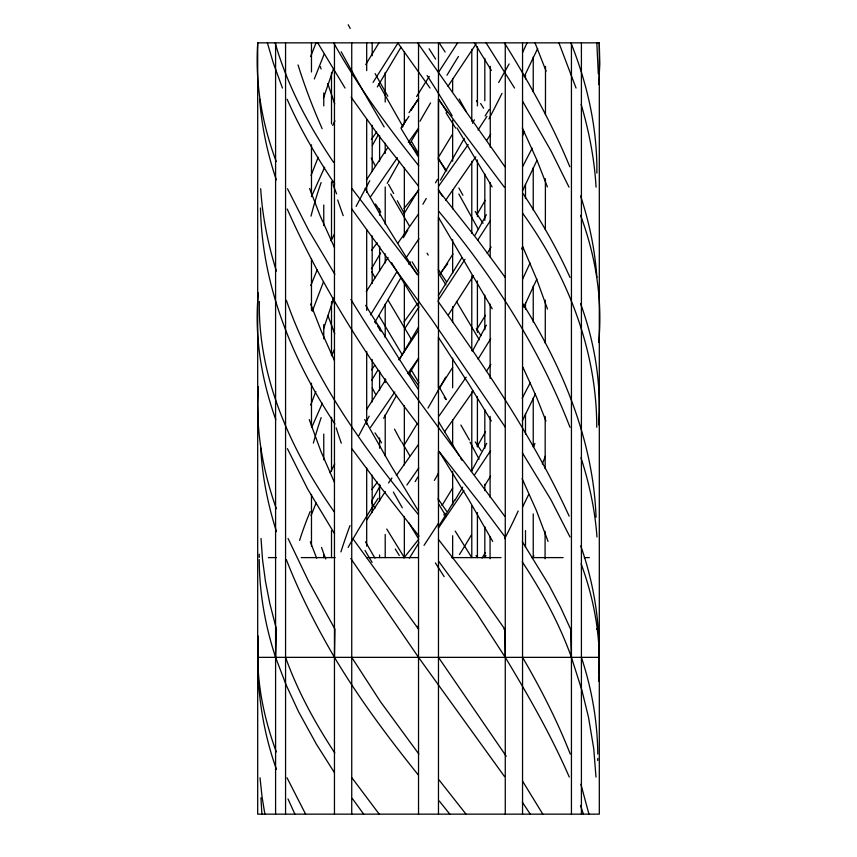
<?xml version="1.0" encoding="UTF-8"?>
<svg xmlns="http://www.w3.org/2000/svg" width="857" height="857" viewBox="0 0 857 857"><rect width="100%" height="100%" fill="white"/><g stroke="black" fill="none" stroke-linecap="round" stroke-linejoin="round"><path stroke-width="1.29" d="M258.375 636.183C255.504 681.229 261.299 726.843 276.457 769.415M438.43 501.302L438.441 451.671M438.441 387.675L438.452 338.033M438.452 272.73L438.463 217.871M438.463 160.398L438.473 100.323M490.065 558.775L490.075 536.568M490.097 497.381L490.14 416.406M490.15 378.526L490.183 304.074M490.204 257.057L490.247 182.605M490.258 147.34L490.3 66.364M545.073 558.775L545.095 531.34M545.148 468.65L545.202 416.406M545.266 343.261L545.298 300.154M545.363 229.622L545.406 178.685M545.459 114.688L545.502 66.364M596.868 173.06C597.361 128.443 587.452 84.147 570.923 42.85M259.243 557.414L259.264 554.179M418.227 774.878C388.103 737.352 359.179 698.701 334.455 657.351L334.948 629.124L308.627 581.432L288.059 538.464M334.455 772.693L316.404 744.197L298.59 711.792L285.992 684.604L275.59 657.351L276.425 629.124L269.784 603.382L265.477 581.432L262.553 559.792L261.031 538.464M597.725 760.555L597.768 758.402M418.527 629.124L352.709 538.464M276.286 751.9C263.485 716.859 255.59 679.28 258.418 641.85M580.757 545.92C595.015 586.509 601.25 629.927 598.582 672.852M418.537 628.588L417.445 626.285M257.743 42.85C254.947 83.172 262.071 123.804 276.233 161.534M598.625 424.836C601.603 383.679 594.597 342.168 580.521 303.485M258.396 386.528L257.721 404.075L258.375 424.836M598.636 681.336C601.7 641.497 594.972 601.271 581.121 563.906M598.732 84.564L599.825 63.772L599.257 42.85M598.679 342.521C602.857 299.447 595.551 255.74 580.543 215.3M258.343 292.89C254.154 335.805 261.353 379.287 275.815 419.726M533.804 555.582L533.236 557.607L533.236 513.857M323.582 328.831L333.887 297.872M533.857 446.733L534.886 443.348M323.41 98.234L333.394 69.085M312.323 311.241L323.507 281.749M310.695 405.093L315.826 391.445M524.173 131.41L522.47 136.049M331.884 183.377L332.741 181.052M314.315 78.983L324.171 54.109M311.059 175.406L318.193 157.302M310.652 56.594L316.04 42.85M310.77 285.531L317.261 269.666M311.059 515.539L316.126 502.984M545.363 456.256L542.277 463.969M311.744 427.364L322.328 403.24M311.423 196.692L324.685 167.211M536.836 279.136L523.798 307.224M536.953 160.43L522.427 191.004M537.703 48.474L524.141 76.723M530.076 262.992L522.566 279.264M527.034 42.85L522.845 52.009M535.421 394.038L522.331 420.755M528.608 494.639L522.524 507.162M331.52 355.634L334.573 349.345M332.677 125.454L334.926 120.88M532.176 148.218L522.77 166.354M530.258 382.736L522.181 398.28M330.17 472.785L334.733 463.969M330.952 240.817L334.487 234.057M486.38 325.157L472.282 351.424M486.701 443.348L471.329 471.479M472.539 123.301L474.403 119.83M486.38 214.7L475.035 235.225M387.203 183.377L399.587 161.341M464.312 138.363L440.498 180.131M383.636 418.259L396.62 395.27M371.595 501.109L380.304 485.662M401.462 127.939L406.047 119.83M374.938 322.103L400.99 277.625M485.523 431.789L477.263 446.347M485.962 555.582L484.816 557.607L484.816 526.723M377.305 86.953L401.033 47.167M372.377 145.283L378.515 134.485M485.201 200.334L477.081 214.336M399.223 359.629L418.345 327.385M371.402 268.884L380.679 252.901M415.174 481.634L417.777 477.113M485.255 552.701L482.052 558.153M409.646 144.008L418.495 129.043M370.513 314.905L396.845 271.883M408.864 264.31L410.299 261.878M365.725 64.618L378.965 42.85M454.756 499.985L438.291 526.98M490.718 338.697L478.088 359.126M452.314 134.485L439.213 156.081M371.499 380.54L377.744 370.32M461.848 257.775L438.377 295.515M408.843 374.498L418.237 358.997M491.125 246.998L487.237 253.426M404.311 213.254L418.73 189.558M366.228 291.648L388.06 257.529M404.311 444.826L417.048 423.958M485.458 315.269L476.428 330.02M452.753 487.869L441.987 505.512M490.59 476.096L485.062 485.041M409.389 558.153L418.869 542.856M373.052 82.39L398.077 42.85M452.978 253.972L440.198 274.197M366.496 409.625L385.811 379.619M473.525 275.579L448.35 314.905M366.989 519.738L385.339 491.522M410.985 110.489L418.687 98.405M439.609 387.889L452.657 367.417M457.617 42.85L438.602 72.202M476.063 43.975L447.986 86.246M486.958 116.306L478.035 130.018M490.429 220.528L477.553 240.367M490.857 364.45L486.39 371.37M366.421 179.927L387.332 148.218M490.697 134.238L486.594 140.559M438.163 300.229L465.019 259.339M371.692 369.86L374.67 365.296M418.752 307.32L404.772 328.595M490.568 450.761L474.435 474.992M370.62 196.692L397.369 157.72M418.398 330.416L398.891 359.811M405.939 258.011L418.955 238.739M370.545 427.364L394.809 392.003M466.197 377.198L439.073 415.966M475.764 156.81L445.629 200.334M438.345 528.137L463.926 490.483M400.915 128.186L409.003 116.306M473.225 391.06L444.612 431.778M406.914 485.041L418.719 468.072M468.158 144.587L438.559 186.258M397.927 243.077L418.355 214.218M396.395 475.431L418.387 444.601M418.645 358.172L407.782 373.577M371.37 139.391L376.673 131.957M404.043 321.857L417.413 303.485M408.318 142.369L418.034 128.818M371.842 489.518L377.434 482.041M411.189 109.375L413.449 106.343M371.649 250.137L377.187 242.82M441.173 272.183L447.686 263.763M403.818 558.014L418.612 539.353M404.065 208.465L418.227 190.79M268.316 557.607L276.415 557.607M301.193 557.607L335.141 557.607M366.625 557.607L418.462 557.607M451.521 557.607L501.034 557.607M531.779 557.607L563.124 557.607M584.303 557.607L589.337 557.607M257.689 657.351L417.991 657.351M350.781 558.496L418.527 657.351L438.473 657.351L506.23 756.238M439.009 657.351L599.311 657.351M596.504 629.059L598.336 629.124M503.862 629.059L504.784 629.124L505.266 657.351C528.683 696.088 551.222 735.51 569.284 777.063M418.462 186.108L378.226 135.01L351.156 97.216M418.42 514.543C364.707 449.85 314.358 380.369 286.377 300.346M439.298 801.059L449.818 814.15M438.773 190.79L478.227 240.731L505.234 277.464M438.58 211.122C493.054 276.008 539.407 348.038 570.001 427.289M438.388 539.353L473.846 585.074L504.784 629.124M418.719 165.733C387.653 126.761 357.969 86.45 333.673 42.85M439.362 451.8L481.206 504.977L505.105 536.985M418.998 536.086L377.905 483.712L352.152 449.047M439.052 779.945L466.015 814.15M418.42 425.093C366.732 358.397 321.589 286.131 287.224 209.033M379.212 814.15L351.948 777.792M418.259 275.343L352.034 188.701M438.57 561.196L476.61 613.119L505.266 657.351M418.859 754.064L380.39 701.583L351.734 657.351M438.27 99.251L504.312 187.147M438.077 301.46C487.022 369.549 534.157 439.759 569.166 516.139M430.01 88.057L397.787 42.85M363.679 814.15L352.281 798.435M418.452 155.01L410.01 143.269M418.677 385.864L409.164 372.549M504.623 516.139C452.035 444.879 396.77 375.409 350.899 299.436M438.377 159.113L446.786 170.886M504.559 776.624L418.527 657.351M351.788 209.033L431.939 319.65L505.33 427.236M444.29 397.241L445.736 399.308M438.023 498.806L446.722 511.35M504.934 166.783L417.584 42.85M438.302 269.666L446.551 281.857M475.217 211.518L483.069 223.238M475.281 441.955L481.206 450.761M522.309 802.141L530.279 814.15M522.631 213.211C567.377 275.408 596.836 349.967 596.751 427.236M522.309 541.656L548.973 585.074L560.467 607.045L570.601 629.124L571.437 657.351L581.839 690.046L588.502 717.213L593.74 748.589L595.99 777.063M381.601 442.801L375.002 432.871M334.23 511.886C291.091 450.332 257.989 377.991 259.339 301.46M333.727 162.584C308.799 125.679 287.352 85.871 275.161 42.85M334.68 184.03C316.715 157.045 300.121 129.011 287.149 99.251M522.202 561.742C541.967 591.705 559.321 623.489 571.437 657.351M438.302 337.165L469.218 384.675L491.275 420.969M334.808 752.982C315.044 723.008 297.679 691.224 285.563 657.351M439.138 42.85L445.126 52.009M334.937 424.011C292.398 360.101 261.942 285.595 260.496 207.983M523.295 193.907C540.81 220.603 557.018 248.262 570.023 277.464M345.05 88.057L317.733 42.85M380.797 212.204L375.484 203.987M522.374 452.871L550.901 499.652L570.001 536.985M377.551 326.046L380.926 331.252M486.058 42.85L514.564 88.057M334.573 533.772L307.642 489.026L287.395 448.607M474.371 42.85L491.382 70.424M438.955 99.412L447.29 112.503M476.063 555.507L477.413 557.607L477.413 512.572M522.481 781.016L542.802 814.15M445.94 284.899L438.409 273.019M416.802 274.197L386.946 226.152L365.103 188.476M374.895 321.857L376.223 323.946M522.899 303.839C562.974 368.028 593.28 440.798 596.054 517.2M418.816 306.999L391.499 262.596M418.323 389.367L365.628 305.338M476.481 100.708L477.638 102.551M456.427 301.407L479.299 339.8M334.862 274.294L308.649 230.308L287.47 188.701M439.041 451.307L468.661 499.513L492.7 541.399M504.419 42.85C529.101 82.54 552.047 123.494 569.83 166.783M456.974 127.939L492.132 186.922M476.342 328.306L480.916 335.687M438.602 421.773L459.288 455.849M455.196 531.094L471.789 557.607L471.789 506.133M418.398 511.018L390.181 464.312L364.675 419.523M438.27 189.558L442.223 196.028M417.788 156.081L401.44 129.086M438.334 217.153L492.229 308.809M418.762 272.805L412.153 261.878M446.315 516.632L438.741 504.152M418.109 538.089L408.735 522.652M522.609 101.276L550.933 150.725L569.005 187.147M409.485 226.13L390.738 194.003M402.287 354.873L378.88 315.526M410.899 369.324L418.923 382.79M388.125 300.229L411.617 339.8M460.605 458.056L461.912 460.263M386.764 529.037L404.354 557.607L404.354 516.428M374.948 558.153L365.446 541.763M409.796 455.742L401.933 442.223M418.366 153.242L411.639 141.694M522.545 657.351C540.681 688.417 557.136 720.555 570.269 754.064M334.455 657.351C316.126 625.964 299.511 593.483 286.324 559.578M438.216 157.87L445.683 170.864M402.983 126.75L378.494 83.579M438.527 385.896L446.368 399.587M375.098 277.786L371.767 271.83M458.838 194.003L478.463 229.547M305.595 814.15L287.041 777.792M374.938 508.319L371.52 502.073M470.054 442.223L479.063 459.116M375.495 166.226L371.231 158.095M372.302 387.996L375.57 394.316M522.909 367.203L536.428 396.93L545.941 420.948M522.32 127.939L536.91 160.045L547.398 186.922M334.487 247.566L319.961 215.407L309.591 188.476M522.095 478.635L536.407 510.526L548.073 541.399M334.359 360.39L321.364 331.327L310.652 303.967M334.423 482.352L320.947 451.446L309.259 419.587M294.883 814.15L287.973 798.874M522.609 246.377L536.493 278.771L547.484 309.013M558.914 42.85L576.054 88.057M535.014 42.85L546.113 71.163M316.619 558.153L310.341 541.763M282.456 88.057L273.469 63.461L267.373 42.85M334.744 333.737L327.867 315.526M334.68 303.764L332.945 299.05M334.723 103.911L327.749 83.579M276.329 508.694C266.848 482.03 260.474 454.189 258.439 425.929M580.478 805.419L583.456 814.15M276.297 179.874C267.555 153.799 261.717 126.697 259.639 99.251M580.585 195.985C589.262 222.359 594.951 249.751 596.89 277.464M581.41 657.351C591.662 688.525 597.533 721.219 597.768 754.064M275.59 657.351C265.231 625.846 259.328 592.776 259.243 559.578M580.982 457.724C589.284 483.423 595.015 510.022 596.975 536.985M276.468 531.629C267.866 504.462 262.199 476.299 260.699 447.804M580.896 784.23L588.941 814.15M276.372 271.123C268.112 244.352 262.392 216.703 260.689 188.701M581.132 104.318C589.016 131.292 594.49 159.059 596.054 187.147M264.899 814.15L262.071 797.074L260.035 777.792M596.826 42.85L598.304 73.734M261.878 814.15L260.957 797.781M581.41 42.85L581.41 814.15M571.437 42.85L571.437 814.15M533.236 57.001L533.236 91.753M533.236 167.683L533.236 210.147M533.236 286.077L533.236 322.103M533.236 398.034L533.236 446.936M525.491 75.02L525.491 78.887M525.491 184.405L525.491 198.567M525.491 302.8L525.491 309.238M525.491 413.481L525.491 434.07M525.491 530.579L525.491 547.312M522.545 42.85L522.545 814.15M505.266 42.85L505.266 814.15M484.816 58.297L484.816 100.762M484.816 174.11L484.816 220.442M484.816 295.087L484.816 329.827M484.816 409.614L484.816 448.222M484.816 484.259L484.816 490.686M477.413 46.707L477.413 105.904M477.413 159.959L477.413 216.585M477.413 280.925L477.413 332.398M477.413 396.748L477.413 446.936M471.789 49.288L471.789 121.351M471.789 161.245L471.789 233.308M471.789 275.783L471.789 350.417M471.789 391.595L471.789 471.382M452.646 78.887L452.646 91.753M452.646 120.066L452.646 161.245M452.646 189.558L452.646 208.862M452.646 239.746L452.646 273.201M452.646 306.667L452.646 322.103M452.646 358.14L452.646 387.739M452.646 419.909L452.646 445.651M452.646 471.382L452.646 504.848M452.646 535.732L452.646 557.607M438.473 42.85L438.473 814.15M418.527 42.85L418.527 814.15M404.354 51.859L404.354 123.922M404.354 167.683L404.354 234.593M404.354 283.496L404.354 351.702M404.354 405.757L404.354 464.955M385.211 72.449L385.211 102.047M385.211 143.226L385.211 153.521M385.211 186.987L385.211 224.298M385.211 253.897L385.211 262.906M385.211 304.085L385.211 337.551M385.211 378.73L385.211 382.586M385.211 414.767L385.211 455.945M385.211 534.447L385.211 557.607M379.587 135.502L379.587 161.245M379.587 208.862L379.587 215.289M379.587 246.184L379.587 270.63M379.587 327.256L379.587 329.827M379.587 371.006L379.587 390.31M379.587 437.927L379.587 448.222M379.587 484.259L379.587 500.981M379.587 555.036L379.587 557.607M372.184 42.85L372.184 55.716M372.184 125.208L372.184 171.539M372.184 235.889L372.184 283.496M372.184 359.426L372.184 401.89M372.184 475.249L372.184 512.572M366.689 42.85L366.689 70.66M366.689 119.659L366.689 192.504M366.689 229.58L366.689 310.373M366.689 351.424L366.689 424.269M366.689 467.965L366.689 546.102M351.734 42.85L351.734 814.15M334.455 42.85L334.455 814.15M331.509 72.449L331.509 123.922M331.509 181.834L331.509 239.746M331.509 301.514L331.509 355.569M331.509 417.338L331.509 471.382M331.509 530.579L331.509 557.607M323.764 93.038L323.764 105.904M323.764 204.994L323.764 225.595M323.764 324.685L323.764 338.836M323.764 434.07L323.764 459.802M323.764 555.036L323.764 557.607M311.477 42.85L311.477 71.988M311.477 144.822L311.477 193.832M311.477 258.718L311.477 310.373M311.477 383.208L311.477 426.915M311.477 494.457L311.477 546.102M285.563 42.85L285.563 814.15M275.59 42.85L275.59 814.15M416.598 96.541A438.152 122.851 -57.1 0 1 429.293 76.434M509.101 63.954A438.152 70.092 -58.1 0 1 498.667 82.508M446.036 112.867A535.668 101.951 57.1 0 1 455.613 128.111M427.129 75.523A438.152 122.851 57.1 0 1 452.196 115.845M384.161 126.943A438.152 70.092 58.1 0 1 341.15 51.752M322.157 128.689A438.152 244.277 51.1 0 1 298.065 64.961M434.392 480.423A384.804 1.821 -60.8 0 1 438.463 473.15M340.904 551.897A384.772 181.341 -56.3 0 1 349.999 525.598M325.746 559A384.772 332.141 14.2 0 1 321.536 547.409M399.298 555.454A367.396 104.64 55.1 0 1 395.27 549.048M372.131 562.406A384.772 253.64 49.4 0 1 365.007 550.387M444.162 576.654A384.772 94.602 59.7 0 1 435.399 562.899M402.297 507.805A384.772 94.602 59.7 0 1 393.395 492.068M348.135 547.398A367.578 149.15 -53.1 0 1 378.108 498.378M388.478 482.994A367.578 149.15 -53.1 0 1 391.96 477.981M445.661 377.176A396.866 34.559 -59.9 0 1 427.986 408.125M522.577 246.72A481.238 392.86 -29.2 0 1 521.656 249.012M299.586 540.413A367.396 270.994 -35.7 0 1 310.148 511.608M358.847 435.656A428.232 185.219 -56.3 0 1 369.206 416.159M313.373 443.08A428.232 329.431 -38.4 0 1 321.171 417.616M426.25 198.46A403.293 22.003 -59.8 0 1 422.908 204.234M407.793 230.179A403.293 22.003 -59.8 0 1 403.401 237.689M437.498 179.37A436.202 43.953 -59.6 0 1 435.474 182.841M501.988 93.349A385.061 121.33 -58.2 0 1 488.961 118.887M489.154 109.546A389.592 194.421 -50.1 0 1 485.137 115.899M419.984 121.223A385.061 65.818 -59.5 0 1 430.568 102.894M446.958 75.266A385.061 65.818 -59.5 0 1 458.431 56.455M356.126 206.43A403.293 169.6 -56.4 0 1 369.806 180.72M417.605 99.958A389.592 23.6 -56.1 0 1 409.025 112.631M341.311 443.187A428.232 291.509 46.9 0 1 336.18 427.804M311.016 216.135A403.293 307.352 -39.1 0 1 321.118 182.573M401.044 441.301A428.232 121.405 58.5 0 1 394.52 429.121M460.862 425.018A428.232 87.243 59.2 0 1 469.422 440.005M343.218 215.632A403.293 277.357 46.2 0 1 337.722 199.96M336.597 193.864A436.202 311.541 43.9 0 1 333.084 184.673M428.232 255.107A403.293 119.134 58.2 0 1 427.043 253.126M404.515 213.95A403.293 119.134 58.2 0 1 397.305 200.731M393.684 193.532A436.202 147.586 57.6 0 1 388.585 184.459M321.086 68.967A385.061 203.912 53.9 0 1 320.325 66.61M387.825 96.209A385.061 28.924 59.9 0 1 375.12 73.616M350.224 28.485A385.061 28.924 59.9 0 1 348.188 24.746M329.281 -10.509A385.061 28.924 59.9 0 1 325.831 -17.044M458.849 187.994A436.202 63.236 59.4 0 1 462.941 195.257M518.185 510.976A367.396 181.77 -50.9 0 1 504.677 538.678M429.1 48.785A385.061 155.235 56.9 0 1 435.624 59.079M459.256 99.005A385.061 155.235 56.9 0 1 466.294 111.828M480.627 103.515A389.592 68.324 55.6 0 1 483.584 108.239M444.987 513.193A367.396 19.036 -56.7 0 1 443.84 514.971M438.484 523.22A367.396 19.036 -56.7 0 1 424.044 545.341M471.275 535.164A384.772 181.47 -56.3 0 1 459.427 554.575M462.673 487.205A503.67 155.224 -57.4 0 1 455.088 500.06M599.311 42.85L257.689 42.85L257.689 814.15L599.311 814.15L599.311 42.85"/></g></svg>
